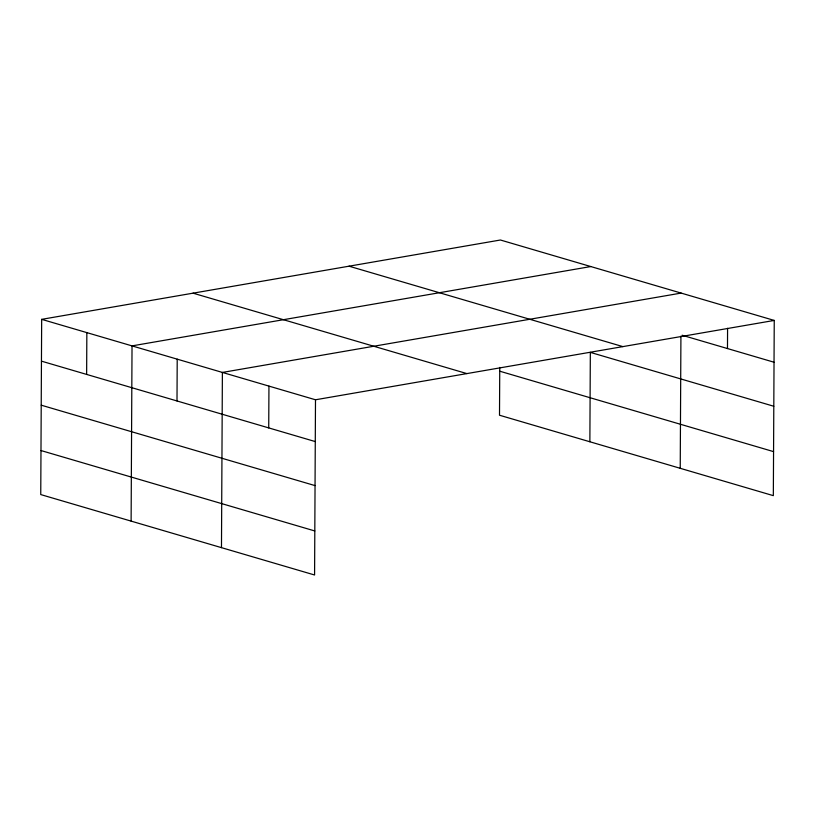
<?xml version="1.0" encoding="UTF-8"?>
<svg xmlns="http://www.w3.org/2000/svg" width="815" height="815" viewBox="0 0 815 815"><rect width="100%" height="100%" fill="white"/><g stroke="black" fill="none" stroke-linecap="round" stroke-linejoin="round"><path stroke-width="1.22" d="M41.667 319.348L40.75 494.573L314.58 574.993L315.497 399.778L41.667 319.348L500.42 240.007L774.25 320.427L773.333 495.652L499.503 415.222L499.748 367.412M86.635 374.421L86.848 332.622M131.113 521.111L132.03 345.886L590.783 266.546M176.998 400.96L177.212 359.16M221.476 547.649L222.393 372.435L681.146 293.084M268.726 427.906L268.95 386.106M589.866 441.761L590.335 352.375L773.802 406.257M680.23 468.309L680.922 336.147M727.479 348.555L727.581 328.292M315.497 399.778L774.25 320.427M682.124 335.24L774.036 362.227M349.034 266.189L622.864 346.609M499.727 371.192L773.567 451.622M193.053 293.166L466.893 373.596M41.453 361.147L315.283 441.577M41.219 405.177L315.048 485.608M40.984 450.542L314.814 530.962"/></g></svg>
